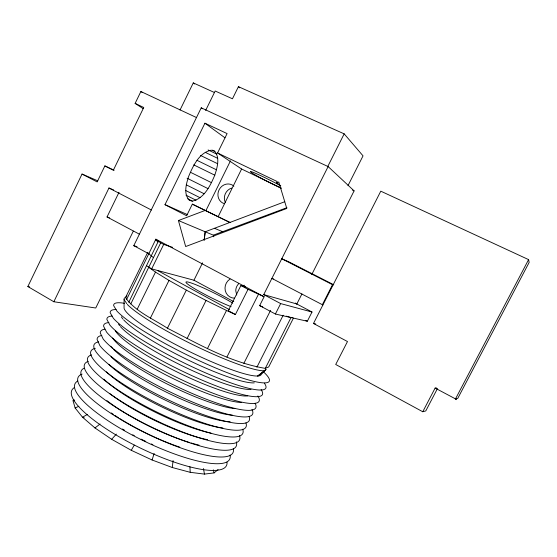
<?xml version="1.0" encoding="UTF-8"?>
<svg xmlns="http://www.w3.org/2000/svg" width="557" height="557" viewBox="0 0 557 557"><rect width="100%" height="100%" fill="white"/><g stroke="black" fill="none" stroke-linecap="round" stroke-linejoin="round"><path stroke-width="0.84" d="M125.959 297.341A80.09 10.994 26.3 0 0 124.086 299.631L124.065 308.139A76.386 11.14 26.3 0 0 191.775 352.699A76.386 11.14 26.3 0 0 261.233 374.45L266.009 369.507L257.794 376.003L266.009 369.507M214.758 151.267L211.256 150.174C199.037 152.639 193 166.125 188.6 176.527C186.261 183.991 183.26 193.933 189.373 200.36L192.409 201.154C204.356 198.334 210.393 185.516 214.786 175.177C217.153 167.706 220.224 158.07 214.758 151.267L212.426 150.146M218.093 469.551L214.104 472.9L204.454 474.104L190.222 472.322L172.315 467.525L173.053 460.555M204.238 240.116L205.199 231.782L284.773 201.718M204.113 240.088L205.199 231.782L178.421 220.544L185.669 246.549L286.785 208.45L278.792 182.035L276.592 182.877L280.784 185.829M172.315 467.525L152.089 459.991L154.15 453.454M293.469 318.054L268.704 366.931L265.285 368.372C230.285 362.461 198.71 344.163 167.434 328.219C153.676 319.224 137.175 312.407 126.724 299.297L155.849 239.183L264.115 296.763L259.659 305.605L275.395 314.03L307.325 321.25L312.011 312.024L295.307 303.182M133.304 231.155L95.748 308.007L53.834 301.748L27.85 286.542L82.032 174.062L97.816 180.851M128.799 302.235L158.299 241.306L155.849 239.183M114.143 170.268L104.876 165.916L97.148 181.902L82.032 174.062M143.086 108.594L135.128 103.386L140.872 91.515L196.565 117.583M53.834 301.748L108.956 188.008L113.607 189.979M139.173 234.065L107.035 216.958L119.024 192.283M180.029 110.021L193.279 82.896L214.375 92.49M130.784 303.948L160.708 242.831L158.299 241.306M153.398 257.626L148.942 253.839L133.777 245.672L201.237 107.821L328.129 166.571L354.106 190.877L311.746 274.545M205.665 110.411L215.169 91.014L232.464 98.791L238.424 86.669L344.177 133.861L363.039 155.863L348.007 185.599M192.339 204.147L229.971 222.487L192.339 204.147L186.616 215.754L164.99 204.656L204.927 123.201L227.103 133.589L217.557 152.973L241.599 169.008L281.167 188.043M126.724 299.297L125.562 297.508L147.661 252.488L148.942 253.839M146.435 265.668L151.664 268.899L163.702 244.419L172.552 247.336M137.189 309.253L155.487 272.095L148.691 267.276M218.226 216.534L241.599 169.008M150.369 318.138L169.001 280.415L155.487 272.095M205.958 210.525L230.494 160.834M167.434 328.219L186.323 290.134L169.001 280.415M151.664 268.899L193.947 280.22L202.581 262.827M187.034 338.656L206.062 300.453L186.323 290.134M276.592 182.877L277.247 181.561L217.557 152.973M207.469 348.529L226.511 310.472L235.388 314.524L248.025 289.334L264.115 296.763M245.505 286.848L240.889 285.546L228.321 310.674L235.388 314.524M226.95 356.995L258.476 294.256M327.662 166.696L344.177 133.861M312.011 312.024L280.665 303.593L263.726 294.618L328.129 166.571M243.848 363.366L270.584 310.353M275.395 314.03L280.665 303.593M256.895 367.216L283.179 315.234M263.726 294.618L296.839 303.983L301.936 293.915M265.285 368.372L291.033 317.546L292.446 317.413M273.417 278.925L271.879 278.403L322.35 304.707L332.529 284.697L333.086 284.926M313.48 323.478L380.786 191.176L528.593 259.618L529.15 262.417L457.784 398.352L455.501 398.889L435.121 388.069L422.763 411.748L335.718 364.48L347.484 341.538L313.48 323.478L315.763 323.986M437.461 388.556L425.792 410.913L422.763 411.748M455.501 398.889L528.593 259.618M73.949 399.466L73.064 400.803L75.125 407.961L82.52 417.221L94.969 427.95L111.658 439.299L131.264 450.307L134.258 445.12M125.562 297.508L126.94 295.837M111.658 439.299L116.336 434.112M94.969 427.95L100.037 424.03M87.498 414.366L82.52 417.221L84.156 417.722M75.125 407.961L78.871 406.283M178.421 220.544L204.92 210.525M205.199 231.782L213.338 235.158L286.932 207.677M73.064 400.803L74.561 400.239M435.121 388.069L436.493 387.93M27.85 286.542L29.563 286.834M286.319 316.16L291.033 317.546M322.35 304.707L322.935 304.888M133.777 245.672L137.05 246.688M107.035 216.958L109.485 217.836M231.127 306.712L225.091 304.199A30.28 2.736 26.4 0 1 190.215 285.936A30.28 2.736 26.4 0 1 196.078 284.801L201.961 287.287A30.28 2.736 26.4 0 1 232.735 303.112M214.556 228.328L222.696 231.733M259.659 305.605L262.779 306.963M164.99 204.656L187.674 214.717M131.264 450.307L152.089 459.991M352.532 190.139L354.106 190.877M135.128 103.386L143.748 107.487L113.343 170.219L104.876 165.916M208.123 149.965L216.75 154.101M205.255 152.353L217.717 158.348M200.597 155.473L217.627 163.716M196.969 160.319L216.506 169.822M193.752 164.886L214.786 175.177M206.062 300.453L226.511 310.472M190.585 172.343L211.549 182.689M187.089 178.226L208.04 188.635M186.261 184.827L204.12 193.752M185.46 190.383L200.04 197.707M186.031 195.187L196.043 200.242M187.765 198.807L192.409 201.154M333.754 284.773L288.429 261.637L281.758 258.761L332.529 284.697M108.956 188.008L151.42 210.031M455.243 398.951L456.601 399.668M160.708 242.831L163.702 244.419M240.889 285.546L248.025 289.334M305.807 320.442L307.325 321.25M193.947 280.22L233.787 301.664M295.377 303.189L296.839 303.983M157.401 270.43L229.317 309.574M140.872 91.515L142.3 92.504M204.927 123.201L224.965 137.802M193.279 82.896L194.602 83.975M201.237 107.821L202.393 108.782M155.549 239.802L157.993 241.933M238.424 86.669L239.698 87.846M124.086 299.631L126.794 303.676M236.767 295.008L235.764 290.845A9.817 9.643 -85 0 1 238.598 283.833M213.338 235.158L213.804 236.781M213.289 469.823L214.104 472.9M203.458 468.534L204.454 474.104M189.909 466.738L190.222 472.322M244.126 285.142A10.277 9.664 -74.9 0 1 244.405 287.127M234.483 298.155A10.277 9.664 -74.9 0 1 225.286 290.677A10.277 9.664 -74.9 0 1 230.006 279.12M224.499 203.716A10.193 9.358 -63.5 0 1 219.221 189.526A10.193 9.358 -63.5 0 1 233.898 186.156M225.383 202.567A9.998 9.197 -63.3 0 1 231.705 188.064M264.422 370.816A80.09 10.994 26.3 0 1 195.528 345.988A80.09 10.994 26.3 0 1 127.302 304.428M281.236 188.245A22.022 1.177 26.9 0 1 255.475 175.058A22.022 1.177 26.9 0 1 254.953 173.06A22.022 1.177 26.9 0 1 280.582 185.732M241.654 402.474A76.205 13.598 26.2 0 1 171.584 377.82A76.205 13.598 26.2 0 1 112.598 338.064M257.87 395.971A86.502 15.025 26.2 0 1 199.761 387.902A86.502 15.025 26.2 0 1 106.568 332.083L103.595 326.228A86.502 15.025 26.2 0 1 108.887 322.573M251.026 389.371A76.295 12.386 26.2 0 1 184.806 367.07A76.295 12.386 26.2 0 1 120.396 326.569M119.685 325.72A76.295 12.386 26.2 0 1 118.544 324.132M264.359 383.174A86.6 13.598 26.3 0 1 206.988 373.475A86.6 13.598 26.3 0 1 113.343 318.27L110.202 312.742A86.6 13.598 26.3 0 1 116.086 309.56M232.52 415.209A76.121 14.774 26.1 0 1 169.704 393.792A76.121 14.774 26.1 0 1 110.982 356.689M210.992 433.109A75.996 16.557 26.1 0 1 105.788 380.918M105.245 380.424A75.996 16.557 26.1 0 1 103.804 379.087M242.727 429.238A86.251 18.499 26.1 0 1 156.552 411.902A86.251 18.499 26.1 0 1 91.501 354.9M251.959 409.444A86.398 16.418 26.2 0 1 191.267 401.52A86.398 16.418 26.2 0 1 99.898 345.667L97.092 339.492A86.398 16.418 26.2 0 1 101.813 335.474M263.524 371.909A86.655 12.853 26.3 0 1 217.641 368.811A86.655 12.853 26.3 0 1 116.9 311.022L113.67 305.668A86.655 12.853 26.3 0 1 124.601 303.335M249.132 416.608A86.349 17.114 26.1 0 1 162.317 397.009A86.349 17.114 26.1 0 1 98.68 341.88M239.531 435.546A86.203 19.189 26.1 0 1 153.008 419.003A86.203 19.189 26.1 0 1 88.368 361.305M233.286 448.719A86.098 20.567 26 0 1 145.05 432.74A86.098 20.567 26 0 1 82.102 374.081M230.173 421.74A76.079 15.373 26.1 0 1 168.687 401.764A76.079 15.373 26.1 0 1 108.977 364.543M254.326 382.847A76.337 11.781 26.3 0 1 188.287 360.094A76.337 11.781 26.3 0 1 123.682 319.892M122.958 319.057A76.337 11.781 26.3 0 1 121.37 316.808M236.335 441.84A86.147 19.878 26 0 1 151.469 427.066A86.147 19.878 26 0 1 84.01 368.219M255.106 403.247A86.446 15.735 26.2 0 1 194.755 394.558A86.446 15.735 26.2 0 1 103.17 339.011L100.281 332.989A86.446 15.735 26.2 0 1 104.897 329.187M179.786 447.16A75.87 18.325 26 0 1 123.738 420.988M123.048 420.577A75.87 18.325 26 0 1 119.964 418.676M118.453 417.715A75.87 18.325 26 0 1 114.756 415.32M113.329 414.359A75.87 18.325 26 0 1 111.24 412.932M261.115 389.573A86.551 14.308 26.2 0 1 203.375 380.696A86.551 14.308 26.2 0 1 109.952 325.177L106.895 319.488A86.551 14.308 26.2 0 1 112.075 316.07M152.869 444.667A75.822 18.91 26 0 1 151.302 443.964M145.802 441.416A75.822 18.91 26 0 1 141.13 439.139M134.265 435.623A75.822 18.91 26 0 1 132.754 434.815M124.615 430.269A75.822 18.91 26 0 1 122.47 429.015M247.726 395.895A76.253 12.999 26.2 0 1 177.349 372.111A76.253 12.999 26.2 0 1 115.292 330.747M199.058 445.14A75.912 17.733 26 0 1 191.002 442.961M189.296 442.446A75.912 17.733 26 0 1 106.895 400.615M230.09 455.02A86.05 21.25 26 0 1 143.518 440.789A86.05 21.25 26 0 1 77.722 381.044M207.664 439.71A75.954 17.149 26.1 0 1 109.485 393.36M227.012 462.143A86.001 21.939 26 0 1 138.742 447.25A86.001 21.939 26 0 1 74.582 387.442M245.929 422.923A86.3 17.81 26.1 0 1 159.1 404.291A86.3 17.81 26.1 0 1 95.31 348.32M222.877 427.957A76.037 15.965 26.1 0 1 106.38 371.804M234.838 408.622A76.163 14.183 26.2 0 1 171.459 386.14A76.163 14.183 26.2 0 1 113.649 349.49M112.549 348.355A76.163 14.183 26.2 0 1 110.725 346.245"/></g></svg>
